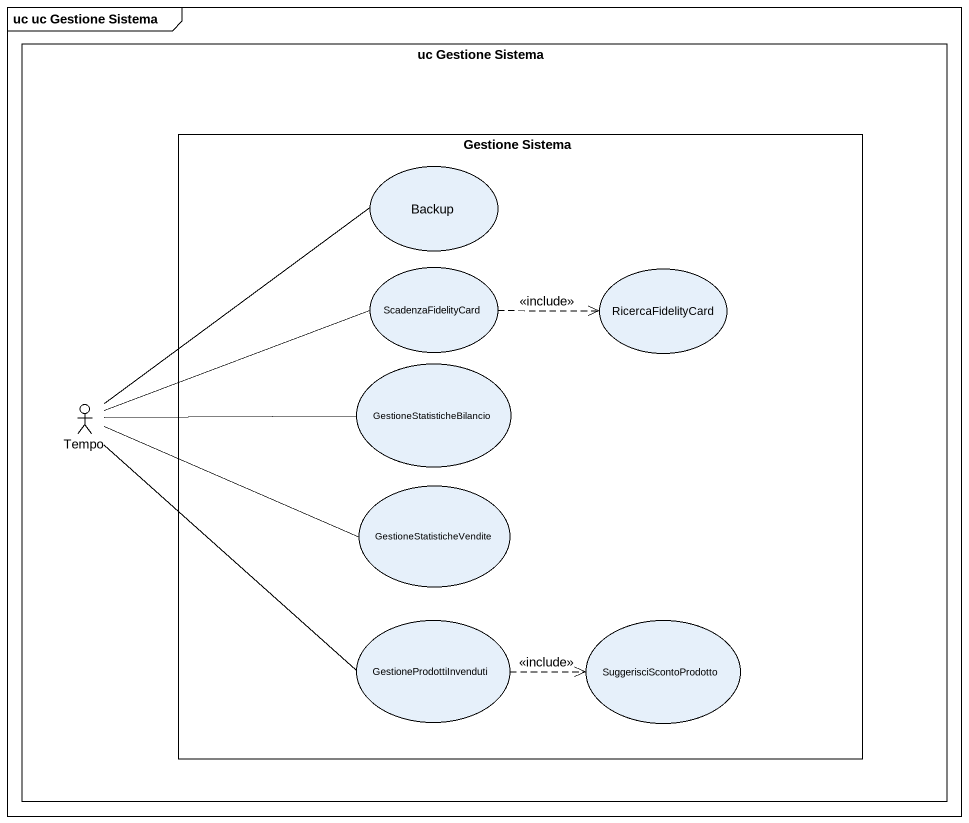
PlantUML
@startuml
mainframe uc uc Gestione Sistema
rectangle "uc Gestione Sistema" as uc_Gestione_Sistema {
  rectangle "Gestione Sistema" as Gestione_Sistema {
    usecase Backup
    usecase ScadenzaFidelityCard
    usecase RicercaFidelityCard
    usecase GestioneStatisticheBilancio
    usecase GestioneStatisticheVendite
    usecase GestioneProdottiInvenduti
    usecase SuggerisciScontoProdotto
  }
  actor Tempo
}
Backup -- Tempo
ScadenzaFidelityCard .right.> RicercaFidelityCard : <<include>>
ScadenzaFidelityCard -left- Tempo
GestioneStatisticheBilancio -left- Tempo
GestioneStatisticheVendite -left- Tempo
GestioneProdottiInvenduti -up- Tempo
GestioneProdottiInvenduti .right.> SuggerisciScontoProdotto : <<include>>
@enduml
